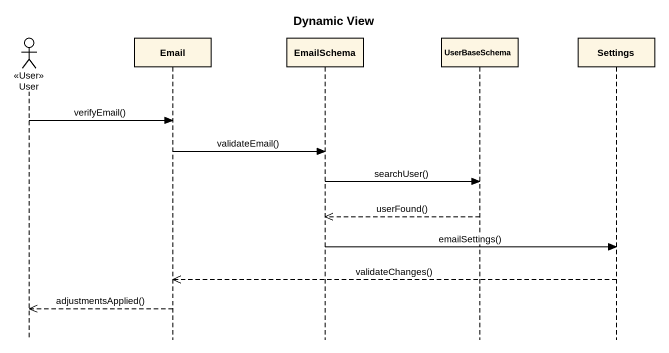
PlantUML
@startuml
title Dynamic View
hide footbox
actor User <<User>>
participant Email
participant EmailSchema
participant UserBaseSchema
participant Settings

User -> Email : verifyEmail()
Email -> EmailSchema : validateEmail()
EmailSchema -> UserBaseSchema : searchUser()
UserBaseSchema -->> EmailSchema : userFound()
EmailSchema -> Settings : emailSettings()
Settings -->> Email : validateChanges()
Email -->> User : adjustmentsApplied()
@enduml
